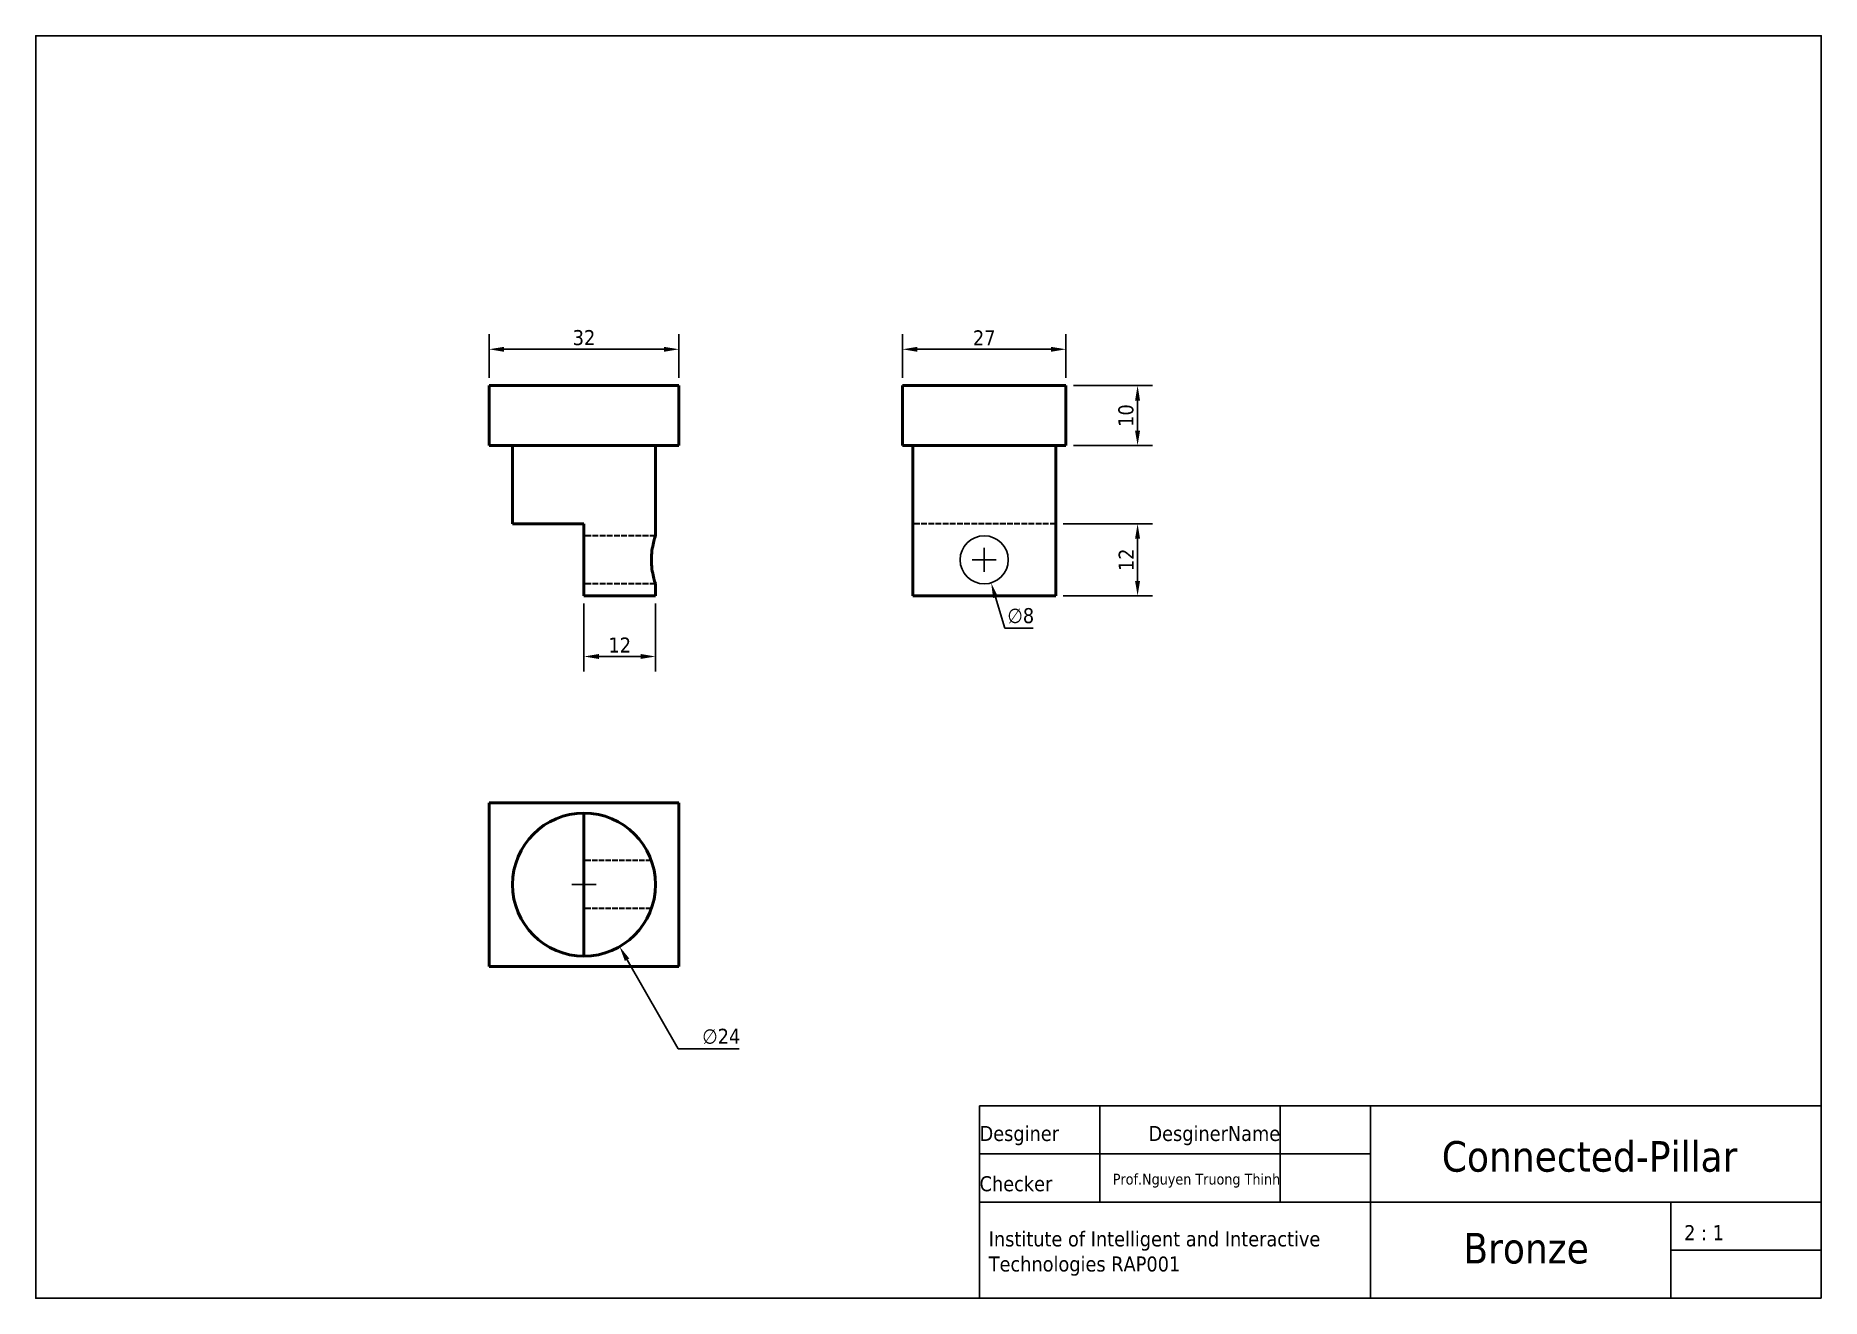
# Model space of a CAD drawing. Header units: millimetres. Extents: x -56 to 241, y -77 to 133.
import ezdxf

# ---------------------------------------------------------------- set-up
doc = ezdxf.new("R2010")
doc.units = ezdxf.units.MM
doc.header["$LTSCALE"] = 5.08
doc.linetypes.add('DASHED', pattern=[0.2067, 0.1654, -0.0413])
doc.layers.add('Hidden (ANSI)', color=7, linetype='DASHED', lineweight=35)
doc.layers.add('Visible (ANSI)', color=7, linetype='Continuous', lineweight=50)
doc.styles.add('Note Text (ISO)', font='tahoma.ttf')
doc.dimstyles.get("Standard").update_dxf_attribs({"dimtxt": 2.5, "dimasz": 2.5, "dimexe": 2.5, "dimexo": 1.25, "dimtad": 1, "dimtoh": 1, "dimdec": 0, "dimzin": 0, "dimdsep": 46, "dimtxsty": 'Note Text (ISO)', "dimcen": 2, "dimclrd": 256, "dimclre": 256, "dimclrt": 256, "dimadec": 0, "dimazin": 0, "dimtfac": 1, "dimtdec": 0, "dimtofl": 0, "dimtmove": 0, "dimatfit": 3, "dimfxl": 25.4, "dimtolj": 1, "dimtzin": 0, "dimlwd": -1, "dimlwe": -1, "dimarcsym": 0})

# ---------------------------------------------------------------- blocks, each defined once
blk = doc.blocks.new('*D7')
at = {"transparency": 16777216}
for p, q in [((19.3, 76.08), (19.3, 83.35)), ((50.9, 76.08), (50.9, 83.35)), ((21.8, 80.85), (48.4, 80.85))]:
    blk.add_line(p, q, dxfattribs=at)
for points in [[(21.8, 81.26), (21.8, 80.43), (19.3, 80.85)], [(48.4, 81.26), (48.4, 80.43), (50.9, 80.85)]]:
    blk.add_solid(points, dxfattribs=at)
at = {"layer": 'Defpoints', "color": 0, "transparency": 16777216}
for p in [(50.9, 80.85), (19.3, 74.83), (50.9, 74.83)]:
    blk.add_point(p, dxfattribs=at)
at = {"transparency": 16777216, "insert": (35.1, 82.77), "char_height": 2.5, "attachment_point": 5, "style": 'Note Text (ISO)'}
blk.add_mtext('\\A1;32', dxfattribs=at)
blk = doc.blocks.new('*D8')
at = {"transparency": 16777216}
for p, q in [((88.07, 76.08), (88.07, 83.35)), ((115.27, 76.08), (115.27, 83.35)), ((90.57, 80.85), (112.77, 80.85))]:
    blk.add_line(p, q, dxfattribs=at)
for points in [[(90.57, 81.26), (90.57, 80.43), (88.07, 80.85)], [(112.77, 81.26), (112.77, 80.43), (115.27, 80.85)]]:
    blk.add_solid(points, dxfattribs=at)
at = {"layer": 'Defpoints', "color": 0, "transparency": 16777216}
for p in [(115.27, 80.85), (88.07, 74.83), (115.27, 74.83)]:
    blk.add_point(p, dxfattribs=at)
at = {"transparency": 16777216, "insert": (101.67, 82.75), "char_height": 2.5, "attachment_point": 5, "style": 'Note Text (ISO)'}
blk.add_mtext('\\A1;27', dxfattribs=at)
blk = doc.blocks.new('*D9')
at = {"transparency": 16777216}
for p, q in [((116.52, 74.83), (129.68, 74.83)), ((127.18, 72.33), (127.18, 67.33)), ((116.52, 64.83), (129.68, 64.83))]:
    blk.add_line(p, q, dxfattribs=at)
for points in [[(126.76, 72.33), (127.59, 72.33), (127.18, 74.83)], [(126.76, 67.33), (127.59, 67.33), (127.18, 64.83)]]:
    blk.add_solid(points, dxfattribs=at)
at = {"layer": 'Defpoints', "color": 0, "transparency": 16777216}
for p in [(115.27, 74.83), (115.27, 64.83), (127.18, 64.83)]:
    blk.add_point(p, dxfattribs=at)
at = {"transparency": 16777216, "insert": (125.25, 69.83), "char_height": 2.5, "attachment_point": 5, "rotation": 90, "style": 'Note Text (ISO)'}
blk.add_mtext('\\A1;10', dxfattribs=at)
blk = doc.blocks.new('*D10')
at = {"transparency": 16777216}
for p, q in [((33.1, -8.19), (37.1, -8.19)), ((35.1, -10.19), (35.1, -6.19)), ((50.76, -35.48), (42.26, -20.68)), ((60.93, -35.48), (50.76, -35.48))]:
    blk.add_line(p, q, dxfattribs=at)
blk.add_solid([(42.63, -20.47), (41.9, -20.89), (41.02, -18.51)], dxfattribs=at)
at = {"layer": 'Defpoints', "color": 0, "transparency": 16777216}
for p in [(29.18, 2.13), (41.02, -18.51)]:
    blk.add_point(p, dxfattribs=at)
at = {"transparency": 16777216, "insert": (57.93, -33.43), "char_height": 2.5, "attachment_point": 5, "style": 'Note Text (ISO)'}
blk.add_mtext('\\A1;∅24', dxfattribs=at)
blk = doc.blocks.new('*D11')
at = {"transparency": 16777216}
for p, q in [((35.1, 38.58), (35.1, 27.25)), ((47, 38.58), (47, 27.25)), ((44.5, 29.75), (37.6, 29.75))]:
    blk.add_line(p, q, dxfattribs=at)
for points in [[(37.6, 30.17), (37.6, 29.34), (35.1, 29.75)], [(44.5, 30.17), (44.5, 29.34), (47, 29.75)]]:
    blk.add_solid(points, dxfattribs=at)
at = {"layer": 'Defpoints', "color": 0, "transparency": 16777216}
for p in [(35.1, 39.83), (47, 39.83), (35.1, 29.75)]:
    blk.add_point(p, dxfattribs=at)
at = {"transparency": 16777216, "insert": (41.05, 31.66), "char_height": 2.5, "attachment_point": 5, "style": 'Note Text (ISO)'}
blk.add_mtext('\\A1;12', dxfattribs=at)
blk = doc.blocks.new('*D12')
at = {"transparency": 16777216}
for p, q in [((101.67, 43.83), (101.67, 47.83)), ((99.67, 45.83), (103.67, 45.83)), ((105.09, 34.48), (103.55, 39.6)), ((109.79, 34.48), (105.09, 34.48))]:
    blk.add_line(p, q, dxfattribs=at)
blk.add_solid([(103.95, 39.72), (103.15, 39.48), (102.83, 42)], dxfattribs=at)
at = {"layer": 'Defpoints', "color": 0, "transparency": 16777216}
for p in [(100.52, 49.66), (102.83, 42)]:
    blk.add_point(p, dxfattribs=at)
at = {"transparency": 16777216, "insert": (107.75, 36.53), "char_height": 2.5, "attachment_point": 5, "style": 'Note Text (ISO)'}
blk.add_mtext('\\A1;∅8', dxfattribs=at)
blk = doc.blocks.new('*D13')
at = {"transparency": 16777216}
for p, q in [((114.82, 51.83), (129.68, 51.83)), ((127.18, 49.33), (127.18, 42.33)), ((114.82, 39.83), (129.68, 39.83))]:
    blk.add_line(p, q, dxfattribs=at)
for points in [[(126.76, 49.33), (127.59, 49.33), (127.18, 51.83)], [(126.76, 42.33), (127.59, 42.33), (127.18, 39.83)]]:
    blk.add_solid(points, dxfattribs=at)
at = {"layer": 'Defpoints', "color": 0, "transparency": 16777216}
for p in [(113.57, 51.83), (113.57, 39.83), (127.18, 39.83)]:
    blk.add_point(p, dxfattribs=at)
at = {"transparency": 16777216, "insert": (125.28, 45.83), "char_height": 2.5, "attachment_point": 5, "rotation": 90, "style": 'Note Text (ISO)'}
blk.add_mtext('\\A1;12', dxfattribs=at)

msp = doc.modelspace()

# ---------------------------------------------------------------- linework, layer by layer
for p, q in [((100.9, -60.99), (100.9, -44.99)), ((150.9, -44.99), (120.9, -44.99)), ((120.9, -44.99), (120.9, -60.99)), ((165.9, -44.99), (150.9, -44.99)), ((150.9, -44.99), (150.9, -60.99)), ((215.9, -44.99), (165.9, -44.99)), ((165.9, -44.99), (165.9, -76.99)), ((240.9, -44.99), (215.9, -44.99)), ((100.9, -52.99), (165.9, -52.99)), ((100.9, -60.99), (240.9, -60.99)), ((215.9, -60.99), (215.9, -76.99)), ((240.9, -68.99), (215.9, -68.99))]:
    msp.add_line(p, q)
for points in [[(240.9, -76.99), (-56.1, -76.99), (-56.1, 133.01), (240.9, 133.01)], [(240.9, -76.99), (-56.1, -76.99), (-56.1, 133.01), (240.9, 133.01)], [(240.9, -76.99), (100.9, -76.99), (100.9, -44.99), (240.9, -44.99)], [(240.9, -76.99), (100.9, -76.99), (100.9, -44.99), (240.9, -44.99)]]:
    msp.add_lwpolyline(points, close=True)
msp.add_circle((101.67, 45.83), 4)
at = {"layer": 'Hidden (ANSI)', "ltscale": 1.133294}
for p, q in [((113.57, 51.83), (89.77, 51.83)), ((47, 49.83), (35.1, 49.83)), ((47, 41.83), (35.1, 41.83))]:
    msp.add_line(p, q, dxfattribs=at)
at = {"layer": 'Hidden (ANSI)', "ltscale": 1.067353}
for p, q in [((46.31, -4.19), (35.1, -4.19)), ((46.31, -12.19), (35.1, -12.19))]:
    msp.add_line(p, q, dxfattribs=at)
at = {"layer": 'Visible (ANSI)'}
for p, q in [((19.3, 74.83), (50.9, 74.83)), ((19.3, 64.83), (19.3, 74.83)), ((50.9, 64.83), (50.9, 74.83)), ((88.07, 74.83), (115.27, 74.83)), ((88.07, 64.83), (88.07, 74.83)), ((115.27, 64.83), (115.27, 74.83)), ((19.3, 64.83), (50.9, 64.83)), ((23.2, 51.83), (23.2, 64.83)), ((47, 49.83), (47, 64.83)), ((88.07, 64.83), (115.27, 64.83)), ((89.77, 51.83), (89.77, 64.83)), ((113.57, 51.83), (113.57, 64.83)), ((23.2, 51.83), (35.1, 51.83)), ((35.1, 51.83), (35.1, 39.83)), ((89.77, 51.83), (89.77, 39.83)), ((113.57, 39.83), (113.57, 51.83)), ((47, 39.83), (47, 41.83)), ((35.1, 39.83), (47, 39.83)), ((89.77, 39.83), (113.57, 39.83)), ((19.3, 5.41), (50.9, 5.41)), ((19.3, -21.79), (19.3, 5.41)), ((35.1, -20.09), (35.1, 3.71)), ((50.9, 5.41), (50.9, -21.79)), ((50.9, -21.79), (19.3, -21.79))]:
    msp.add_line(p, q, dxfattribs=at)
for start, end in [(90, 270), (270, 90)]:
    msp.add_arc((35.1, -8.19), 11.9, start, end, dxfattribs=at)
for points, knots in [([(46.31, 45.83), (46.31, 46.34), (46.34, 46.87), (46.48, 47.86), (46.57, 48.3), (46.74, 49.01), (46.83, 49.32), (46.96, 49.73), (47, 49.83), (47, 49.83)], [0, 0, 0, 0, 0.0759996, 0.0759996, 0.1519992, 0.1519992, 0.2279623, 0.2279623, 0.3039253, 0.3039253, 0.3039253, 0.3039253]), ([(47, 41.83), (47, 41.83), (46.96, 41.93), (46.83, 42.34), (46.74, 42.65), (46.57, 43.35), (46.48, 43.8), (46.34, 44.78), (46.31, 45.32), (46.31, 45.83)], [0.911776, 0.911776, 0.911776, 0.911776, 0.9877391, 0.9877391, 1.0637022, 1.0637022, 1.1397017, 1.1397017, 1.2157013, 1.2157013, 1.2157013, 1.2157013])]:
    msp.add_open_spline(points, degree=3, knots=knots, dxfattribs=at)

# ---------------------------------------------------------------- texts
at = {"style": 'Note Text (ISO)'}
for s, width, gutter_width, heights, insert, char_height, attachment_point in [('Desginer', 20, 25.4, [0], (100.9, -48.33), 2.5, 1), ('DesginerName', 19.9426, 25.4, [3.33], (150.9, -48.33), 2.5, 3), ('Connected-Pillar', 5.08, 0, [3.33], (226.96, -50.85), 5.08, 3), ('Prof.Nguyen Truong Thinh', 32.5323, 25.4, [2.67], (150.9, -58.59), 1.8, 9), ('Checker', 20, 25.4, [0], (100.9, -59.24), 2.5, 7), ('2 : 1', 20, 25.4, [0], (218.09, -67.33), 2.5, 7), ('Institute of Intelligent and Interactive Technologies RAP001', 65, 25.4, [0], (102.42, -65.87), 2.5, 1), ('Bronze', 19.9426, 25.4, [3.33], (202.24, -66.12), 5.08, 3)]:
    msp.add_mtext_dynamic_manual_height_columns(s, width=width, gutter_width=gutter_width, heights=heights, dxfattribs=dict(at, insert=insert, char_height=char_height, attachment_point=attachment_point))

# ---------------------------------------------------------------- dimensions: what is measured, and where the dimension line sits
for base, p1, p2, picture, middle in [((50.9, 80.85), (19.3, 74.83), (50.9, 74.83), '*D7', (35.1, 82.77)), ((115.27, 80.85), (88.07, 74.83), (115.27, 74.83), '*D8', (101.67, 82.75)), ((35.1, 29.75), (47, 39.83), (35.1, 39.83), '*D11', (41.05, 31.66))]:
    dim = msp.add_linear_dim(base=base, p1=p1, p2=p2, dimstyle='Standard')
    dim.commit()
    dim.dimension.update_dxf_attribs({"geometry": picture, "text_midpoint": middle})
for base, p1, p2, picture, middle in [((127.18, 64.83), (115.27, 74.83), (115.27, 64.83), '*D9', (125.25, 69.83)), ((127.18, 39.83), (113.57, 51.83), (113.57, 39.83), '*D13', (125.28, 45.83))]:
    dim = msp.add_linear_dim(base=base, p1=p1, p2=p2, angle=90, dimstyle='Standard')
    dim.commit()
    dim.dimension.update_dxf_attribs({"geometry": picture, "text_midpoint": middle})
dim = msp.add_diameter_dim_2p(p1=(100.52, 49.66), p2=(102.83, 42), dimstyle='Standard')
dim.commit()
dim.dimension.update_dxf_attribs({"geometry": '*D12', "text_midpoint": (107.75, 36.53)})
dim = msp.add_diameter_dim_2p(p1=(29.18, 2.13), p2=(41.02, -18.51), dimstyle='Standard')
dim.commit()
dim.dimension.update_dxf_attribs({"geometry": '*D10', "text_midpoint": (57.93, -35.48), "dimtype": 163})

doc.saveas('drawing.dxf')
